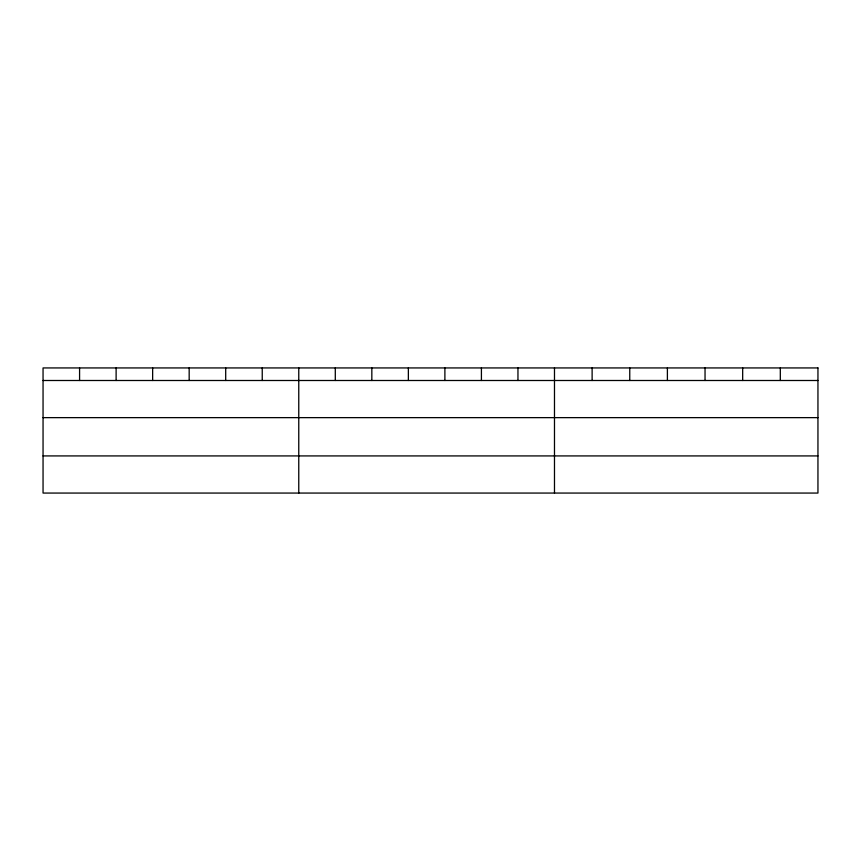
<?xml version="1.0" encoding="UTF-8"?>
<svg xmlns="http://www.w3.org/2000/svg" width="861" height="861" viewBox="0 0 861 861"><rect width="100%" height="100%" fill="white"/><g stroke="black" fill="none" stroke-linecap="round" stroke-linejoin="round"><path stroke-width="1.29" d="M43.05 380.497L817.95 380.497M43.05 417.639L817.95 417.639M43.05 455.921L817.95 455.921M780.314 367.938L780.314 380.497M742.677 367.938L742.677 380.497M705.041 367.938L705.041 380.497M667.393 367.938L667.393 380.497M629.757 367.938L629.757 380.497M592.12 367.938L592.12 380.497M554.484 367.938L554.484 493.062M517.956 367.938L517.956 380.497M481.417 367.938L481.417 380.497M444.889 367.938L444.889 380.497M408.362 367.938L408.362 380.497M371.834 367.938L371.834 380.497M335.295 367.938L335.295 380.497M298.767 367.938L298.767 493.062M262.239 367.938L262.239 380.497M225.7 367.938L225.7 380.497M189.172 367.938L189.172 380.497M152.645 367.938L152.645 380.497M116.117 367.938L116.117 380.497M79.578 367.938L79.578 380.497M817.95 367.938L43.05 367.938L43.05 493.062L817.95 493.062L817.95 367.938"/></g></svg>
